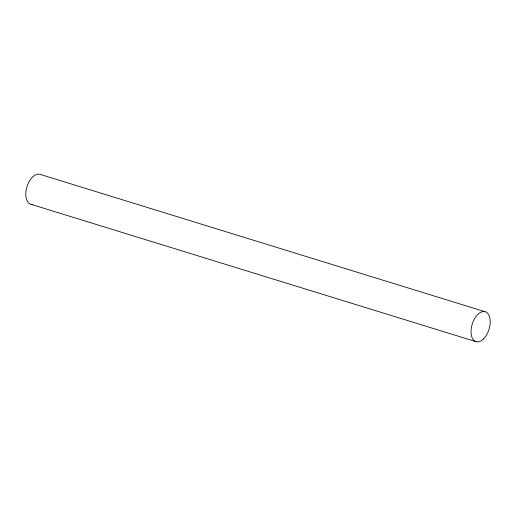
<?xml version="1.0" encoding="UTF-8"?>
<svg xmlns="http://www.w3.org/2000/svg" width="516" height="516" viewBox="0 0 516 516"><rect width="100%" height="100%" fill="white"/><g stroke="black" fill="none" stroke-linecap="round" stroke-linejoin="round"><path stroke-width="0.77" d="M485.079 311.716L39.842 174.292A15.648 8.798 -72.8 0 0 26.535 188.288A15.648 8.798 -72.8 0 0 32.463 204.459M30.921 204.284L476.158 341.708M483.466 338.954A15.648 8.798 -72.8 0 0 487.123 312.825A15.648 8.798 -72.8 0 0 471.263 328.357A15.648 8.798 -72.8 0 0 483.466 338.954"/></g></svg>
